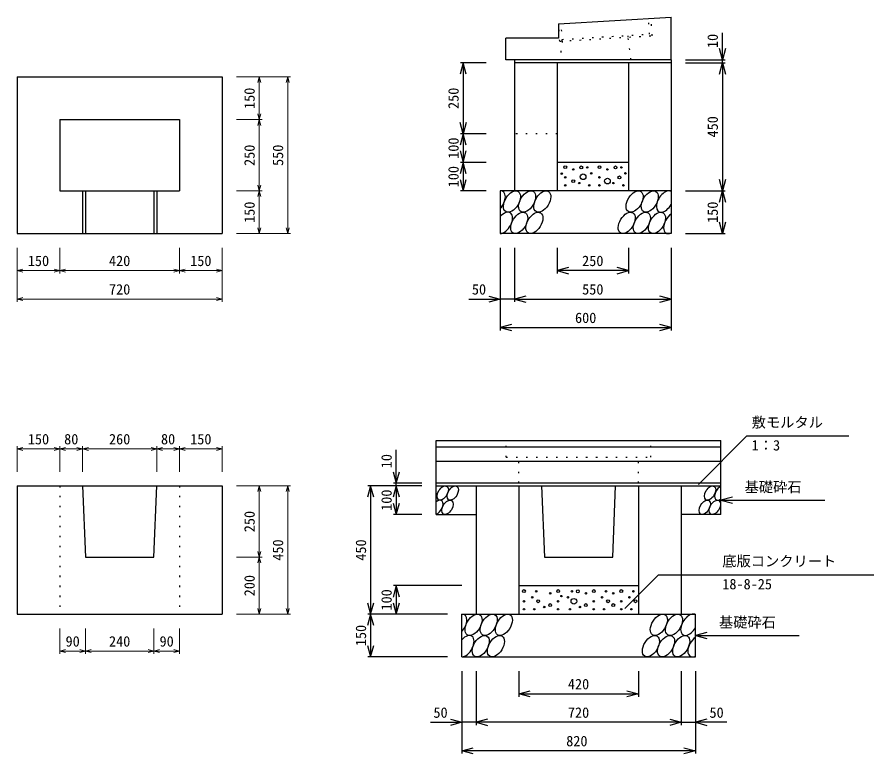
# Model space of a CAD drawing. Units: millimetres, scale not verified. Extents: x -8400 to 8400, y -5940 to 5940.
# Drawn here: x -3711 to -703, y -2823 to -236 of the extents above; entities that cross this region are included whole.
import ezdxf
from ezdxf.enums import TextEntityAlignment as Align

# ---------------------------------------------------------------- set-up
doc = ezdxf.new("R2010")
doc.units = ezdxf.units.MM
doc.header["$LTSCALE"] = 20
doc.linetypes.add('DOTTED', pattern=[1.75, 0.25, -1.5])
for name, color, linetype, lineweight in [('0-0_DIM', 7, 'Continuous', 25), ('0-2_HATCH', 6, 'Continuous', 25), ('0-5_OUTLINE', 3, 'Continuous', 25), ('0-6_OUTLINE2', 4, 'DOTTED', 25)]:
    doc.layers.add(name, color=color, linetype=linetype, lineweight=lineweight)
doc.styles.add('ＭＳ ゴシック', font='')
doc.styles.get('ＭＳ ゴシック').set_extended_font_data('MS Gothic')

msp = doc.modelspace()

# ---------------------------------------------------------------- linework, layer by layer
at = {"layer": '0-0_DIM'}
for p, q in [((-1234.86, -385.99), (-1234.86, -291.24)), ((-1364.86, -385.99), (-1224.86, -385.99)), ((-1364.86, -385.99), (-1224.86, -385.99)), ((-1234.86, -395.99), (-1234.86, -385.99)), ((-2064.86, -395.99), (-2154.86, -395.99)), ((-2144.86, -395.99), (-2144.86, -645.99)), ((-1364.86, -395.99), (-1224.86, -395.99)), ((-1234.86, -395.99), (-1234.86, -845.99)), ((-2064.86, -645.99), (-2154.86, -645.99)), ((-2144.86, -645.99), (-2144.86, -745.99)), ((-2064.86, -745.99), (-2154.86, -745.99)), ((-2144.86, -745.99), (-2144.86, -845.99)), ((-2064.86, -845.99), (-2154.86, -845.99)), ((-1364.86, -845.99), (-1224.86, -845.99)), ((-1234.86, -845.99), (-1234.86, -995.99)), ((-1364.86, -995.99), (-1224.86, -995.99)), ((-2014.86, -1045.99), (-2014.86, -1335.99)), ((-1964.86, -1045.99), (-1964.86, -1235.99)), ((-1814.86, -1045.99), (-1814.86, -1135.99)), ((-1564.86, -1045.99), (-1564.86, -1135.99)), ((-1414.86, -1045.99), (-1414.86, -1335.99)), ((-1564.86, -1125.99), (-1814.86, -1125.99)), ((-2125.03, -1225.99), (-2014.86, -1225.99)), ((-1964.86, -1225.99), (-2014.86, -1225.99)), ((-1964.86, -1225.99), (-1414.86, -1225.99)), ((-2014.86, -1325.99), (-1414.86, -1325.99)), ((-1148.83, -1706.57), (-1318.81, -1876.55)), ((-1148.83, -1706.57), (-790.88, -1706.57)), ((-2379.86, -1871.99), (-2379.86, -1754.76)), ((-2289.86, -1881.99), (-2479.86, -1881.99)), ((-2469.86, -1881.99), (-2469.86, -2331.99)), ((-2289.86, -1871.99), (-2389.86, -1871.99)), ((-2379.86, -1881.99), (-2379.86, -1871.99)), ((-2379.86, -1881.99), (-2379.86, -1981.99)), ((-1239.86, -1931.99), (-875.09, -1931.99)), ((-2289.86, -1981.99), (-2389.86, -1981.99)), ((-1459.34, -2194.03), (-1577.67, -2312.37)), ((-1459.34, -2194.03), (-703.15, -2194.03)), ((-2149.86, -2231.99), (-2389.86, -2231.99)), ((-2379.86, -2231.99), (-2379.86, -2331.99)), ((-2199.86, -2331.99), (-2479.86, -2331.99)), ((-2469.86, -2331.99), (-2469.86, -2481.99)), ((-1329.86, -2406.99), (-965.09, -2406.99)), ((-2199.86, -2481.99), (-2479.86, -2481.99)), ((-2149.86, -2531.99), (-2149.86, -2821.99)), ((-2099.86, -2531.99), (-2099.86, -2721.99)), ((-1949.86, -2531.99), (-1949.86, -2621.99)), ((-1529.86, -2531.99), (-1529.86, -2621.99)), ((-1379.86, -2531.99), (-1379.86, -2721.99)), ((-1329.86, -2531.99), (-1329.86, -2821.99)), ((-1949.86, -2611.99), (-1529.86, -2611.99)), ((-2260.03, -2711.99), (-2149.86, -2711.99)), ((-2099.86, -2711.99), (-2149.86, -2711.99)), ((-1379.86, -2711.99), (-2099.86, -2711.99)), ((-1379.86, -2711.99), (-1329.86, -2711.99)), ((-1219.68, -2711.99), (-1329.86, -2711.99)), ((-1329.86, -2811.99), (-2149.86, -2811.99))]:
    msp.add_line(p, q, dxfattribs=at)
at = {"layer": '0-0_DIM', "lineweight": 13}
for p, q in [((-2940.98, -445.99), (-2850.98, -445.99)), ((-2940.98, -445.99), (-2750.98, -445.99)), ((-2860.98, -445.99), (-2860.98, -595.99)), ((-2760.98, -995.99), (-2760.98, -445.99)), ((-2940.98, -595.99), (-2850.98, -595.99)), ((-2940.98, -595.99), (-2850.98, -595.99)), ((-2860.98, -595.99), (-2860.98, -845.99)), ((-2940.98, -845.99), (-2850.98, -845.99)), ((-2940.98, -845.99), (-2850.98, -845.99)), ((-2860.98, -845.99), (-2860.98, -995.99)), ((-2940.98, -995.99), (-2850.98, -995.99)), ((-2940.98, -995.99), (-2750.98, -995.99)), ((-3710.98, -1045.99), (-3710.98, -1135.99)), ((-3710.98, -1045.99), (-3710.98, -1235.99)), ((-3560.98, -1045.99), (-3560.98, -1135.99)), ((-3560.98, -1045.99), (-3560.98, -1135.99)), ((-3140.98, -1045.99), (-3140.98, -1135.99)), ((-3140.98, -1045.99), (-3140.98, -1135.99)), ((-2990.98, -1045.99), (-2990.98, -1135.99)), ((-2990.98, -1045.99), (-2990.98, -1235.99)), ((-3560.98, -1125.99), (-3710.98, -1125.99)), ((-3140.98, -1125.99), (-3560.98, -1125.99)), ((-2990.98, -1125.99), (-3140.98, -1125.99)), ((-3710.98, -1225.99), (-2990.98, -1225.99)), ((-3710.98, -1831.99), (-3710.98, -1741.99)), ((-3560.98, -1831.99), (-3560.98, -1741.99)), ((-3480.98, -1831.99), (-3480.98, -1741.99)), ((-3220.98, -1831.99), (-3220.98, -1741.99)), ((-3140.98, -1831.99), (-3140.98, -1741.99)), ((-2990.98, -1831.99), (-2990.98, -1741.99)), ((-3560.98, -1751.99), (-3710.98, -1751.99)), ((-3480.98, -1751.99), (-3560.98, -1751.99)), ((-3220.98, -1751.99), (-3480.98, -1751.99)), ((-3140.98, -1751.99), (-3220.98, -1751.99)), ((-2990.98, -1751.99), (-3140.98, -1751.99)), ((-2940.98, -1881.99), (-2850.98, -1881.99)), ((-2940.98, -1881.99), (-2750.98, -1881.99)), ((-2860.98, -1881.99), (-2860.98, -2131.99)), ((-2760.98, -2331.99), (-2760.98, -1881.99)), ((-2940.98, -2131.99), (-2850.98, -2131.99)), ((-2940.98, -2131.99), (-2850.98, -2131.99)), ((-2860.98, -2131.99), (-2860.98, -2331.99)), ((-2940.98, -2331.99), (-2850.98, -2331.99)), ((-2940.98, -2331.99), (-2750.98, -2331.99)), ((-3560.98, -2381.99), (-3560.98, -2471.99)), ((-3470.98, -2381.99), (-3470.98, -2471.99)), ((-3230.98, -2381.99), (-3230.98, -2471.99)), ((-3140.98, -2381.99), (-3140.98, -2471.99)), ((-3470.98, -2461.99), (-3560.98, -2461.99)), ((-3230.98, -2461.99), (-3470.98, -2461.99)), ((-3140.98, -2461.99), (-3230.98, -2461.99))]:
    msp.add_line(p, q, dxfattribs=at)
at = {"layer": '0-0_DIM'}
for points in [[(-1224.14, -345.99), (-1234.86, -385.99), (-1245.58, -345.99)], [(-2134.14, -435.99), (-2144.86, -395.99), (-2155.58, -435.99)], [(-1245.58, -435.99), (-1234.86, -395.99), (-1224.14, -435.99)], [(-2134.14, -605.99), (-2144.86, -645.99), (-2155.58, -605.99)], [(-2134.14, -685.99), (-2144.86, -645.99), (-2155.58, -685.99)], [(-2155.58, -705.99), (-2144.86, -745.99), (-2134.14, -705.99)], [(-2134.14, -785.99), (-2144.86, -745.99), (-2155.58, -785.99)], [(-2155.58, -805.99), (-2144.86, -845.99), (-2134.14, -805.99)], [(-1224.14, -805.99), (-1234.86, -845.99), (-1245.58, -805.99)], [(-1245.58, -885.99), (-1234.86, -845.99), (-1224.14, -885.99)], [(-1224.14, -955.99), (-1234.86, -995.99), (-1245.58, -955.99)], [(-1774.86, -1115.27), (-1814.86, -1125.99), (-1774.86, -1136.71)], [(-1604.86, -1136.71), (-1564.86, -1125.99), (-1604.86, -1115.27)], [(-2054.86, -1215.27), (-2014.86, -1225.99), (-2054.86, -1236.71)], [(-1924.86, -1215.27), (-1964.86, -1225.99), (-1924.86, -1236.71)], [(-1454.86, -1236.71), (-1414.86, -1225.99), (-1454.86, -1215.27)], [(-1974.86, -1315.27), (-2014.86, -1325.99), (-1974.86, -1336.71)], [(-1454.86, -1336.71), (-1414.86, -1325.99), (-1454.86, -1315.27)], [(-2390.58, -1831.99), (-2379.86, -1871.99), (-2369.14, -1831.99)], [(-2459.14, -1921.99), (-2469.86, -1881.99), (-2480.58, -1921.99)], [(-2369.14, -1921.99), (-2379.86, -1881.99), (-2390.58, -1921.99)], [(-1199.86, -1921.27), (-1239.86, -1931.99), (-1199.86, -1942.71)], [(-2390.58, -1941.99), (-2379.86, -1981.99), (-2369.14, -1941.99)], [(-2369.14, -2271.99), (-2379.86, -2231.99), (-2390.58, -2271.99)], [(-2480.58, -2291.99), (-2469.86, -2331.99), (-2459.14, -2291.99)], [(-2390.58, -2291.99), (-2379.86, -2331.99), (-2369.14, -2291.99)], [(-2459.14, -2371.99), (-2469.86, -2331.99), (-2480.58, -2371.99)], [(-1289.86, -2396.27), (-1329.86, -2406.99), (-1289.86, -2417.71)], [(-2480.58, -2441.99), (-2469.86, -2481.99), (-2459.14, -2441.99)], [(-1909.86, -2622.71), (-1949.86, -2611.99), (-1909.86, -2601.27)], [(-1569.86, -2601.27), (-1529.86, -2611.99), (-1569.86, -2622.71)], [(-2189.86, -2701.27), (-2149.86, -2711.99), (-2189.86, -2722.71)], [(-2059.86, -2701.27), (-2099.86, -2711.99), (-2059.86, -2722.71)], [(-1419.86, -2701.27), (-1379.86, -2711.99), (-1419.86, -2722.71)], [(-1289.86, -2701.27), (-1329.86, -2711.99), (-1289.86, -2722.71)], [(-2109.86, -2822.71), (-2149.86, -2811.99), (-2109.86, -2801.27)], [(-1369.86, -2801.27), (-1329.86, -2811.99), (-1369.86, -2822.71)]]:
    msp.add_lwpolyline(points, dxfattribs=at)
at = {"layer": '0-0_DIM', "lineweight": 13}
for points in [[(-2866.34, -465.99), (-2860.98, -445.99), (-2855.63, -465.99)], [(-2766.34, -465.99), (-2760.98, -445.99), (-2755.63, -465.99)], [(-2855.63, -575.99), (-2860.98, -595.99), (-2866.34, -575.99)], [(-2866.34, -615.99), (-2860.98, -595.99), (-2855.63, -615.99)], [(-2855.63, -825.99), (-2860.98, -845.99), (-2866.34, -825.99)], [(-2866.34, -865.99), (-2860.98, -845.99), (-2855.63, -865.99)], [(-2855.63, -975.99), (-2860.98, -995.99), (-2866.34, -975.99)], [(-2755.63, -975.99), (-2760.98, -995.99), (-2766.34, -975.99)], [(-3690.98, -1131.35), (-3710.98, -1125.99), (-3690.98, -1120.63)], [(-3580.98, -1120.63), (-3560.98, -1125.99), (-3580.98, -1131.35)], [(-3540.98, -1131.35), (-3560.98, -1125.99), (-3540.98, -1120.63)], [(-3160.98, -1120.63), (-3140.98, -1125.99), (-3160.98, -1131.35)], [(-3120.98, -1131.35), (-3140.98, -1125.99), (-3120.98, -1120.63)], [(-3010.98, -1120.63), (-2990.98, -1125.99), (-3010.98, -1131.35)], [(-3690.98, -1231.35), (-3710.98, -1225.99), (-3690.98, -1220.63)], [(-3010.98, -1220.63), (-2990.98, -1225.99), (-3010.98, -1231.35)], [(-3690.98, -1757.35), (-3710.98, -1751.99), (-3690.98, -1746.63)], [(-3580.98, -1746.63), (-3560.98, -1751.99), (-3580.98, -1757.35)], [(-3540.98, -1757.35), (-3560.98, -1751.99), (-3540.98, -1746.63)], [(-3500.98, -1746.63), (-3480.98, -1751.99), (-3500.98, -1757.35)], [(-3460.98, -1757.35), (-3480.98, -1751.99), (-3460.98, -1746.63)], [(-3240.98, -1746.63), (-3220.98, -1751.99), (-3240.98, -1757.35)], [(-3200.98, -1757.35), (-3220.98, -1751.99), (-3200.98, -1746.63)], [(-3160.98, -1746.63), (-3140.98, -1751.99), (-3160.98, -1757.35)], [(-3120.98, -1757.35), (-3140.98, -1751.99), (-3120.98, -1746.63)], [(-3010.98, -1746.63), (-2990.98, -1751.99), (-3010.98, -1757.35)], [(-2866.34, -1901.99), (-2860.98, -1881.99), (-2855.63, -1901.99)], [(-2766.34, -1901.99), (-2760.98, -1881.99), (-2755.63, -1901.99)], [(-2855.63, -2111.99), (-2860.98, -2131.99), (-2866.34, -2111.99)], [(-2866.34, -2151.99), (-2860.98, -2131.99), (-2855.63, -2151.99)], [(-2855.63, -2311.99), (-2860.98, -2331.99), (-2866.34, -2311.99)], [(-2755.63, -2311.99), (-2760.98, -2331.99), (-2766.34, -2311.99)], [(-3540.98, -2467.35), (-3560.98, -2461.99), (-3540.98, -2456.63)], [(-3490.98, -2456.63), (-3470.98, -2461.99), (-3490.98, -2467.35)], [(-3450.98, -2467.35), (-3470.98, -2461.99), (-3450.98, -2456.63)], [(-3250.98, -2456.63), (-3230.98, -2461.99), (-3250.98, -2467.35)], [(-3210.98, -2467.35), (-3230.98, -2461.99), (-3210.98, -2456.63)], [(-3160.98, -2456.63), (-3140.98, -2461.99), (-3160.98, -2467.35)]]:
    msp.add_lwpolyline(points, dxfattribs=at)
at = {"layer": '0-2_HATCH'}
for centre, radius in [((-1786.55, -762.67), 5), ((-1758.51, -770.55), 2.5), ((-1730.47, -763.54), 5), ((-1709.44, -763.54), 2.5), ((-1666.55, -762.67), 5), ((-1638.51, -770.55), 2.5), ((-1610.47, -763.54), 5), ((-1589.44, -763.54), 2.5), ((-1798.97, -785.46), 2.5), ((-1786.55, -798.56), 2.5), ((-1758.51, -811.69), 5), ((-1723.94, -796.56), 10), ((-1695.42, -784.55), 2.5), ((-1666.55, -798.56), 2.5), ((-1638.51, -811.69), 10), ((-1596.45, -798.56), 5), ((-1575.42, -784.55), 2.5), ((-1786.55, -826.57), 2.5), ((-1737.48, -818.7), 2.5), ((-1702.43, -826.57), 2.5), ((-1666.55, -826.57), 2.5), ((-1617.48, -818.7), 2.5), ((-1582.43, -826.57), 2.5), ((-1931.54, -2251.16), 5), ((-1888.65, -2252.03), 2.5), ((-1811.54, -2251.16), 5), ((-1763.42, -2252.03), 2.5), ((-1742.39, -2252.03), 5), ((-1686.32, -2251.16), 5), ((-1643.42, -2252.03), 2.5), ((-1589.98, -2251.16), 5), ((-1547.09, -2252.03), 2.5), ((-1931.54, -2287.05), 2.5), ((-1902.67, -2273.04), 2.5), ((-1881.64, -2287.05), 5), ((-1839.58, -2259.04), 2.5), ((-1811.54, -2287.05), 2.5), ((-1800.2, -2268.73), 2.5), ((-1777.44, -2273.04), 2.5), ((-1756.41, -2287.05), 10), ((-1714.36, -2259.04), 2.5), ((-1686.32, -2287.05), 2.5), ((-1657.44, -2273.04), 2.5), ((-1636.41, -2287.05), 5), ((-1618.02, -2259.04), 2.5), ((-1589.98, -2287.05), 2.5), ((-1561.11, -2273.04), 2.5), ((-1540.08, -2287.05), 5), ((-1931.54, -2315.06), 2.5), ((-1895.66, -2315.06), 2.5), ((-1860.61, -2307.19), 2.5), ((-1839.58, -2300.18), 5), ((-1811.54, -2315.06), 2.5), ((-1770.43, -2315.06), 2.5), ((-1735.38, -2307.19), 2.5), ((-1714.36, -2300.18), 5), ((-1686.32, -2315.06), 2.5), ((-1650.43, -2315.06), 2.5), ((-1618.02, -2300.18), 5), ((-1589.98, -2315.06), 2.5), ((-1554.1, -2315.06), 2.5)]:
    msp.add_circle(centre, radius, dxfattribs=at)
for centre, major_axis in [((-1973.62, -883.49), (21.82, 35.31)), ((-1920.4, -883.49), (21.82, 35.31)), ((-1867.19, -883.49), (21.82, 35.31)), ((-1543.1, -883.49), (21.82, 35.31)), ((-1489.89, -883.49), (21.82, 35.31)), ((-1948.29, -958.49), (21.82, 35.31)), ((-1895.08, -958.49), (21.82, 35.31)), ((-1571, -958.49), (21.82, 35.31)), ((-1517.78, -958.49), (21.82, 35.31)), ((-1464.57, -958.49), (21.82, 35.31)), ((-2216.97, -1906.99), (14.54, 23.54)), ((-2181.49, -1906.99), (14.54, 23.54)), ((-1278.34, -1906.99), (14.54, 23.54)), ((-2200.09, -1956.99), (14.54, 23.54)), ((-1296.93, -1956.99), (14.54, 23.54)), ((-1261.45, -1956.99), (14.54, 23.54)), ((-2108.62, -2369.49), (21.82, 35.31)), ((-2055.4, -2369.49), (21.82, 35.31)), ((-2002.19, -2369.49), (21.82, 35.31)), ((-1458.1, -2369.49), (21.82, 35.31)), ((-1404.89, -2369.49), (21.82, 35.31)), ((-2083.29, -2444.49), (21.82, 35.31)), ((-2030.08, -2444.49), (21.82, 35.31)), ((-1486, -2444.49), (21.82, 35.31)), ((-1432.78, -2444.49), (21.82, 35.31)), ((-1379.57, -2444.49), (21.82, 35.31))]:
    msp.add_ellipse(centre, major_axis=major_axis, ratio=0.5792, dxfattribs=at)
for centre, major_axis, start_param, end_param in [((-2026.83, -883.49), (21.82, 35.31), 4.3711174, 6.6890199), ((-1436.68, -883.49), (21.82, 35.31), 6.2831853, 11.0601374), ((-2001.51, -958.49), (21.82, 35.31), 3.4964223, 7.563715), ((-1411.35, -958.49), (21.82, 35.31), 0.9351899, 3.8417621), ((-1242.86, -1906.99), (14.54, 23.54), 0.6666252, 4.1103269), ((-2235.56, -1956.99), (14.54, 23.54), 3.7419964, 7.318141), ((-2161.83, -2369.49), (21.82, 35.31), 4.3711174, 6.6890199), ((-1351.68, -2369.49), (21.82, 35.31), 6.2831853, 11.0601374), ((-2136.51, -2444.49), (21.82, 35.31), 3.4964223, 7.563715), ((-1326.35, -2444.49), (21.82, 35.31), 0.9351899, 3.8417621)]:
    msp.add_ellipse(centre, major_axis=major_axis, ratio=0.5792, start_param=start_param, end_param=end_param, dxfattribs=at)
at = {"layer": '0-5_OUTLINE'}
for p, q in [((-1809.86, -259.69), (-1414.86, -235.99)), ((-1414.86, -385.99), (-1414.86, -235.99)), ((-1809.86, -259.69), (-1809.86, -309.99)), ((-1809.86, -309.99), (-1994.86, -309.99)), ((-1414.86, -385.99), (-1964.86, -385.99)), ((-1964.86, -385.99), (-1964.86, -845.99)), ((-1414.86, -385.99), (-1414.86, -995.99)), ((-1414.86, -395.99), (-1964.86, -395.99)), ((-1814.86, -395.99), (-1814.86, -845.99)), ((-1564.86, -395.99), (-1564.86, -845.99)), ((-3710.98, -445.99), (-3710.98, -995.99)), ((-3560.98, -595.99), (-3560.98, -845.99)), ((-3560.98, -595.99), (-3140.98, -595.99)), ((-3140.98, -595.99), (-3140.98, -845.99)), ((-1564.86, -745.99), (-1814.86, -745.99)), ((-3560.98, -845.99), (-3140.98, -845.99)), ((-3480.98, -845.99), (-3480.98, -995.99)), ((-3470.98, -845.99), (-3470.98, -995.99)), ((-3230.98, -845.99), (-3230.98, -995.99)), ((-3220.98, -845.99), (-3220.98, -995.99)), ((-3710.98, -995.99), (-2990.98, -995.99)), ((-1414.86, -995.99), (-2014.86, -995.99)), ((-2239.86, -1981.99), (-2239.86, -1721.99)), ((-2239.86, -1721.99), (-1239.86, -1721.99)), ((-1239.86, -1981.99), (-1239.86, -1721.99)), ((-1239.86, -1745.99), (-2239.86, -1745.99)), ((-1239.86, -1795.99), (-2239.86, -1795.99)), ((-3710.98, -1881.99), (-2990.98, -1881.99)), ((-3710.98, -1881.99), (-3710.98, -2331.99)), ((-3480.98, -1881.99), (-3470.98, -2131.99)), ((-3230.98, -2131.99), (-3220.98, -1881.99)), ((-2990.98, -1881.99), (-2990.98, -2331.99)), ((-1239.86, -1871.99), (-2239.86, -1871.99)), ((-2239.86, -1881.99), (-1239.86, -1881.99)), ((-2099.86, -1881.99), (-2099.86, -2331.99)), ((-1949.86, -1881.99), (-1949.86, -2331.99)), ((-1869.86, -1881.99), (-1859.86, -2131.99)), ((-1619.86, -2131.99), (-1609.86, -1881.99)), ((-1529.86, -1881.99), (-1529.86, -2331.99)), ((-1379.86, -1881.99), (-1379.86, -2331.99)), ((-2239.86, -1981.99), (-2099.86, -1981.99)), ((-1239.86, -1981.99), (-1379.86, -1981.99)), ((-3470.98, -2131.99), (-3230.98, -2131.99)), ((-1859.86, -2131.99), (-1619.86, -2131.99)), ((-1949.86, -2231.99), (-1529.86, -2231.99)), ((-3710.98, -2331.99), (-2990.98, -2331.99)), ((-1329.86, -2481.99), (-1329.86, -2331.99)), ((-2149.86, -2481.99), (-1329.86, -2481.99))]:
    msp.add_line(p, q, dxfattribs=at)
for points in [[(-1414.86, -385.99), (-1994.86, -385.99), (-1994.86, -309.99)], [(-3710.98, -445.99), (-2990.98, -445.99), (-2990.98, -995.99)], [(-1414.86, -845.99), (-2014.86, -845.99), (-2014.86, -995.99)], [(-2149.86, -2481.99), (-2149.86, -2331.99), (-1329.86, -2331.99)]]:
    msp.add_lwpolyline(points, dxfattribs=at)
at = {"layer": '0-6_OUTLINE2'}
for p, q in [((-1481.65, -301.11), (-1485.3, -240.22)), ((-1806.07, -320.57), (-1809.72, -259.68)), ((-1797.08, -320.03), (-1800.74, -259.14)), ((-1490.99, -295.66), (-1494.29, -240.75)), ((-1797.44, -314.04), (-1490.99, -295.66)), ((-1565.88, -306.16), (-1566.24, -300.17)), ((-1806.07, -320.57), (-1481.65, -301.11)), ((-1797.08, -320.03), (-1805.88, -385.45)), ((-1555.88, -385.45), (-1565.88, -306.16)), ((-1814.86, -645.99), (-1964.86, -645.99)), ((-1993.86, -1781.47), (-1993.86, -1721.99)), ((-1485.86, -1781.47), (-1485.86, -1721.99)), ((-1993.86, -1781.47), (-1485.86, -1781.47)), ((-1949.86, -1871.99), (-1949.86, -1781.47)), ((-1529.86, -1871.99), (-1529.86, -1781.47)), ((-3560.98, -1881.99), (-3560.98, -2331.99)), ((-3140.98, -1881.99), (-3140.98, -2331.99))]:
    msp.add_line(p, q, dxfattribs=at)

# ---------------------------------------------------------------- texts
at = {"layer": '0-0_DIM', "style": 'ＭＳ ゴシック'}
for s, p in [('10', (-1239.86, -344.52)), ('150', (-2865.98, -558.49)), ('250', (-2149.86, -558.49)), ('450', (-1239.86, -658.49)), ('100', (-2149.86, -733.49)), ('250', (-2865.98, -758.49)), ('550', (-2765.98, -758.49)), ('100', (-2149.86, -833.49)), ('150', (-2865.98, -958.49)), ('150', (-1239.86, -958.49)), ('10', (-2384.86, -1819.93)), ('100', (-2384.86, -1969.49)), ('250', (-2865.98, -2044.49)), ('450', (-2765.98, -2144.49)), ('450', (-2474.86, -2144.49)), ('200', (-2865.98, -2269.49)), ('100', (-2384.86, -2319.49)), ('150', (-2474.86, -2444.49))]:
    msp.add_text(s, height=36.66, rotation=90, dxfattribs=at).set_placement(p, align=Align.BOTTOM_LEFT)
for s, p in [('150', (-3673.48, -1120.99)), ('420', (-3388.48, -1120.99)), ('150', (-3103.48, -1120.99)), ('250', (-1727.36, -1120.99)), ('720', (-3388.48, -1220.99)), ('50', (-2114.43, -1220.99)), ('550', (-1727.36, -1220.99)), ('600', (-1752.36, -1320.99)), ('敷モルタル', (-1132.09, -1687.84)), ('150', (-3673.48, -1746.99)), ('80', (-3545.98, -1746.99)), ('260', (-3388.48, -1746.99)), ('80', (-3205.98, -1746.99)), ('150', (-3103.48, -1746.99)), ('1：3', (-1132.09, -1768.53)), ('基礎砕石', (-1157.03, -1914.82)), ('底版コンクリート', (-1235.31, -2175.3)), ('18-8-25', (-1235.31, -2255.99)), ('基礎砕石', (-1247.03, -2389.82)), ('90', (-3540.98, -2456.99)), ('240', (-3388.48, -2456.99)), ('90', (-3210.98, -2456.99)), ('420', (-1777.36, -2606.99)), ('50', (-2249.43, -2706.99)), ('720', (-1777.36, -2706.99)), ('50', (-1280.29, -2706.99)), ('820', (-1783.3, -2806.99))]:
    msp.add_text(s, height=36.66, dxfattribs=at).set_placement(p, align=Align.BOTTOM_LEFT)

doc.saveas('drawing.dxf')
